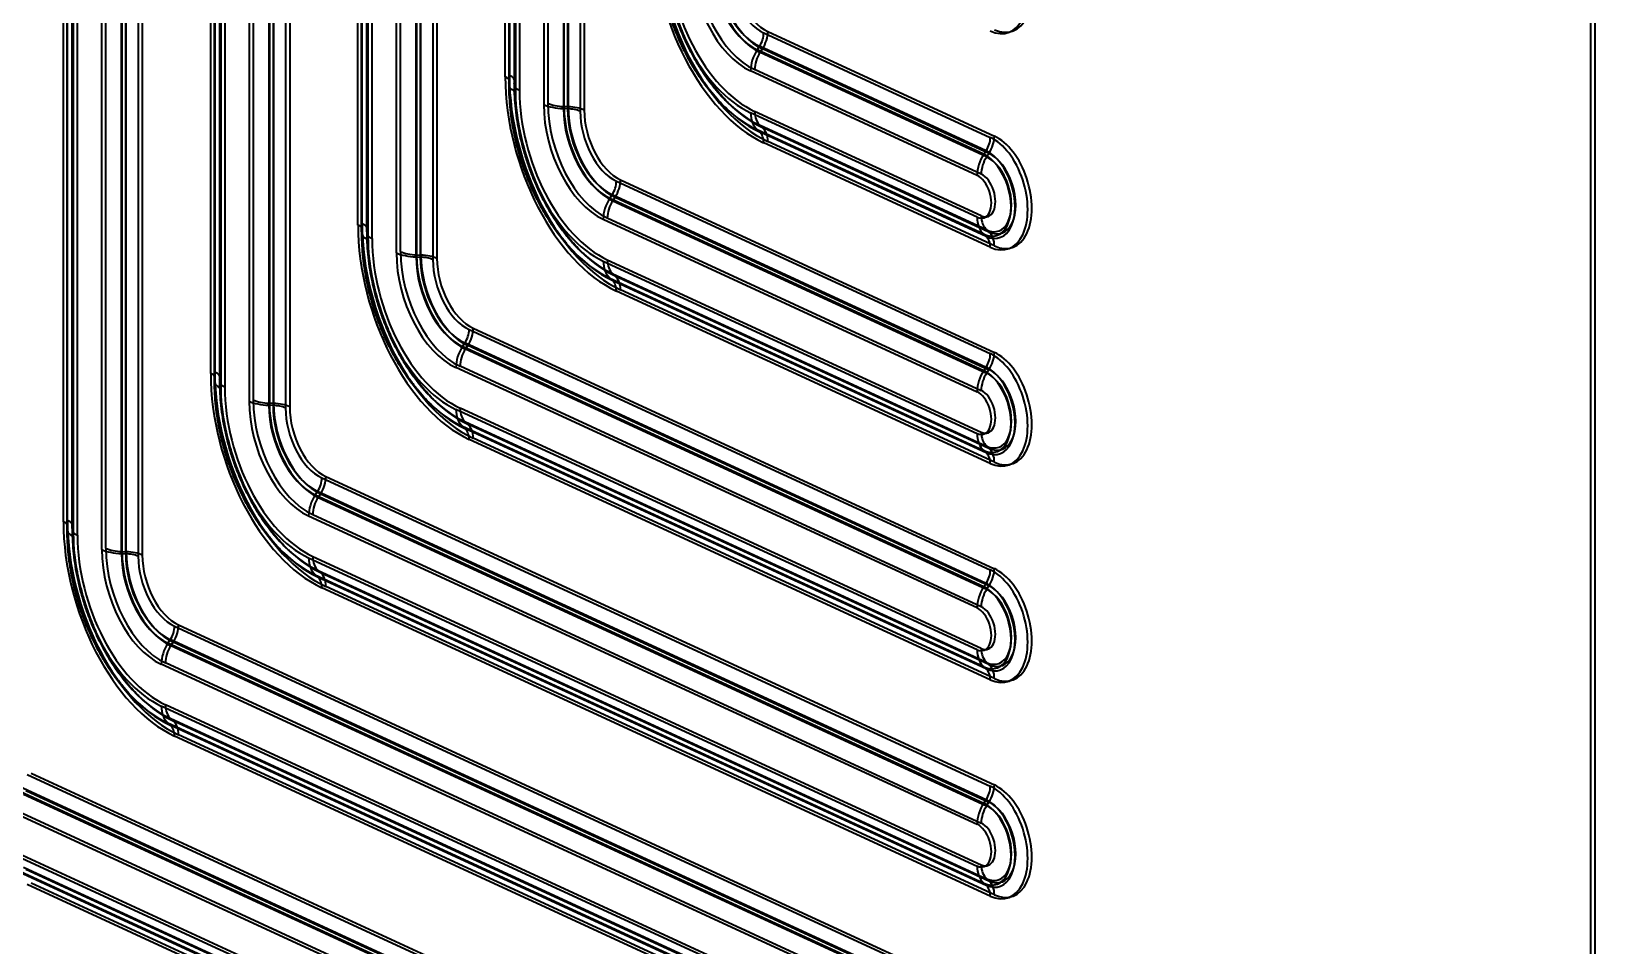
# Model space of a CAD drawing. Header units: millimetres. Extents: x -32 to 32, y -59 to 59.
# Drawn here: x 2.08 to 31.56, y -31.91 to -14.67 of the extents above; entities that cross this region are included whole.
import ezdxf

# ---------------------------------------------------------------- set-up
doc = ezdxf.new("R2010")
doc.units = ezdxf.units.MM
doc.layers.add('1', color=7, linetype='Continuous', true_color=0xffffff)

msp = doc.modelspace()

# ---------------------------------------------------------------- linework, layer by layer
at = {"layer": '1', "color": 254, "linetype": 'Continuous', "lineweight": 35}
for p, q in [((31.483, 22.492), (31.483, -51.657)), ((31.561, 22.515), (31.561, -51.633)), ((11.021, -15.524), (11.021, 11.355)), ((11.086, 11.208), (11.086, -15.671)), ((11.089, 11.229), (11.089, -15.65)), ((11.097, 11.258), (11.097, -15.62)), ((11.098, -15.5), (11.098, 11.378)), ((11.099, -15.607), (11.099, 11.272)), ((11.186, 11.208), (11.186, -15.671)), ((11.189, 11.225), (11.189, -15.654)), ((11.197, 11.255), (11.197, -15.624)), ((11.199, -15.607), (11.199, 11.272)), ((11.21, 11.077), (11.21, -15.802)), ((11.287, 11.101), (11.287, -15.778)), ((11.746, 10.83), (11.746, -16.049)), ((11.824, 10.853), (11.824, -16.025)), ((12.117, 10.755), (12.117, -16.124)), ((12.127, 10.792), (12.127, -16.087)), ((12.196, 10.752), (12.196, -16.127)), ((12.206, 10.789), (12.206, -16.09)), ((12.432, 10.704), (12.432, -16.175)), ((12.509, 10.728), (12.509, -16.151)), ((8.243, -18.321), (8.243, 8.558)), ((8.321, -18.297), (8.321, 8.582)), ((8.309, 8.411), (8.309, -18.468)), ((8.312, -18.447), (8.312, 8.432)), ((8.32, -18.417), (8.32, 8.461)), ((8.322, -18.404), (8.322, 8.475)), ((8.409, 8.411), (8.409, -18.468)), ((8.411, -18.451), (8.411, 8.428)), ((8.419, -18.421), (8.419, 8.458)), ((8.422, -18.404), (8.422, 8.475)), ((8.432, -18.599), (8.432, 8.28)), ((8.51, -18.575), (8.51, 8.304)), ((8.969, -18.846), (8.969, 8.033)), ((9.047, -18.822), (9.047, 8.056)), ((9.35, -18.884), (9.35, 7.995)), ((9.429, -18.887), (9.429, 7.992)), ((9.339, -18.921), (9.339, 7.958)), ((9.419, -18.924), (9.419, 7.955)), ((9.654, 7.907), (9.654, -18.972)), ((9.732, 7.931), (9.732, -18.948)), ((5.466, -21.118), (5.466, 5.761)), ((5.532, 5.614), (5.532, -21.265)), ((5.535, 5.635), (5.535, -21.244)), ((5.543, -21.094), (5.543, 5.785)), ((5.543, 5.664), (5.543, -21.214)), ((5.544, -21.201), (5.544, 5.678)), ((5.632, 5.614), (5.632, -21.265)), ((5.634, 5.631), (5.634, -21.248)), ((5.642, 5.661), (5.642, -21.218)), ((5.644, -21.201), (5.644, 5.678)), ((5.655, 5.483), (5.655, -21.396)), ((5.733, 5.507), (5.733, -21.372)), ((6.192, 5.236), (6.192, -21.643)), ((6.269, 5.259), (6.269, -21.619)), ((6.562, 5.161), (6.562, -21.718)), ((6.572, 5.198), (6.572, -21.681)), ((6.641, 5.158), (6.641, -21.721)), ((6.652, 5.195), (6.652, -21.684)), ((6.877, 5.11), (6.877, -21.769)), ((6.955, 5.134), (6.955, -21.745)), ((2.689, -23.915), (2.689, 2.964)), ((2.766, -23.891), (2.766, 2.988)), ((2.754, 2.817), (2.754, -24.062)), ((2.757, -24.041), (2.757, 2.838)), ((2.765, -24.011), (2.765, 2.867)), ((2.767, -23.998), (2.767, 2.881)), ((2.854, 2.817), (2.854, -24.062)), ((2.857, -24.045), (2.857, 2.834)), ((2.865, -24.015), (2.865, 2.864)), ((2.867, -23.998), (2.867, 2.881)), ((2.878, -24.193), (2.878, 2.686)), ((2.955, -24.169), (2.955, 2.71)), ((3.414, -24.44), (3.414, 2.439)), ((3.492, -24.416), (3.492, 2.462)), ((3.785, -24.515), (3.785, 2.364)), ((3.795, -24.478), (3.795, 2.401)), ((3.864, -24.518), (3.864, 2.361)), ((3.874, -24.481), (3.874, 2.398)), ((4.1, 2.313), (4.1, -24.566)), ((4.177, 2.337), (4.177, -24.542)), ((15.892, -14.696), (20.165, -16.667)), ((15.97, -14.672), (20.242, -16.643)), ((15.769, -15.015), (15.813, -14.95)), ((20.042, -16.986), (15.769, -15.015)), ((20.085, -16.921), (15.813, -14.95)), ((15.824, -15.064), (15.868, -14.999)), ((20.14, -16.969), (15.868, -14.999)), ((20.096, -17.035), (15.824, -15.064)), ((11.089, -15.65), (11.097, -15.62)), ((19.917, -17.385), (15.644, -15.414)), ((19.994, -17.361), (15.722, -15.39)), ((11.189, -15.654), (11.197, -15.624)), ((12.196, -16.127), (12.117, -16.124)), ((12.206, -16.09), (12.127, -16.087)), ((15.162, -16.099), (15.195, -16.129)), ((15.231, -16.026), (15.264, -16.057)), ((19.917, -18.173), (15.644, -16.202)), ((19.994, -18.149), (15.722, -16.178)), ((15.868, -16.481), (15.824, -16.442)), ((20.096, -18.413), (15.824, -16.442)), ((20.14, -18.452), (15.868, -16.481)), ((15.813, -16.563), (15.769, -16.524)), ((20.042, -18.495), (15.769, -16.524)), ((20.085, -18.534), (15.813, -16.563)), ((20.165, -18.739), (15.892, -16.768)), ((20.242, -18.715), (15.97, -16.745)), ((20.042, -16.986), (20.085, -16.921)), ((20.096, -17.035), (20.14, -16.969)), ((13.115, -17.493), (20.165, -20.745)), ((13.192, -17.469), (20.242, -20.721)), ((13.035, -17.747), (12.992, -17.812)), ((12.992, -17.812), (20.042, -21.064)), ((13.035, -17.747), (20.085, -20.999)), ((13.09, -17.796), (13.047, -17.861)), ((13.047, -17.861), (20.096, -21.113)), ((13.09, -17.796), (20.14, -21.048)), ((12.867, -18.211), (19.917, -21.463)), ((12.944, -18.187), (19.994, -21.439)), ((8.32, -18.417), (8.312, -18.447)), ((8.419, -18.421), (8.411, -18.451)), ((20.085, -18.534), (20.042, -18.495)), ((20.14, -18.452), (20.096, -18.413)), ((12.454, -18.823), (12.487, -18.854)), ((9.339, -18.921), (9.419, -18.924)), ((9.35, -18.884), (9.429, -18.887)), ((12.385, -18.896), (12.417, -18.926)), ((12.867, -18.999), (19.917, -22.251)), ((12.944, -18.975), (19.994, -22.227)), ((12.992, -19.321), (13.035, -19.36)), ((12.992, -19.321), (20.042, -22.573)), ((13.035, -19.36), (20.085, -22.612)), ((13.047, -19.239), (20.096, -22.491)), ((13.047, -19.239), (13.09, -19.278)), ((13.09, -19.278), (20.14, -22.53)), ((20.165, -22.817), (13.115, -19.565)), ((20.242, -22.794), (13.192, -19.541)), ((10.338, -20.29), (20.165, -24.823)), ((10.415, -20.266), (20.242, -24.8)), ((10.214, -20.609), (10.258, -20.544)), ((20.042, -25.143), (10.214, -20.609)), ((20.085, -25.077), (10.258, -20.544)), ((10.269, -20.658), (10.313, -20.593)), ((20.14, -25.126), (10.313, -20.593)), ((20.096, -25.191), (10.269, -20.658)), ((5.535, -21.244), (5.543, -21.214)), ((5.634, -21.248), (5.642, -21.218)), ((19.917, -25.541), (10.089, -21.008)), ((19.994, -25.518), (10.167, -20.984)), ((20.042, -21.064), (20.085, -20.999)), ((20.096, -21.113), (20.14, -21.048)), ((6.641, -21.721), (6.562, -21.718)), ((6.652, -21.684), (6.572, -21.681)), ((9.608, -21.693), (9.64, -21.723)), ((9.677, -21.62), (9.709, -21.651)), ((19.917, -26.329), (10.089, -21.796)), ((19.994, -26.305), (10.167, -21.772)), ((20.096, -26.569), (10.269, -22.036)), ((10.313, -22.075), (10.269, -22.036)), ((20.14, -26.608), (10.313, -22.075)), ((10.258, -22.157), (10.214, -22.118)), ((20.042, -26.651), (10.214, -22.118)), ((20.085, -26.69), (10.258, -22.157)), ((20.165, -26.895), (10.338, -22.362)), ((20.242, -26.872), (10.415, -22.338)), ((20.085, -22.612), (20.042, -22.573)), ((20.14, -22.53), (20.096, -22.491)), ((7.56, -23.087), (20.165, -28.901)), ((7.638, -23.063), (20.242, -28.878)), ((7.481, -23.341), (7.437, -23.406)), ((7.437, -23.406), (20.042, -29.221)), ((7.481, -23.341), (20.085, -29.155)), ((7.536, -23.39), (7.492, -23.455)), ((7.492, -23.455), (20.096, -29.27)), ((7.536, -23.39), (20.14, -29.204)), ((7.312, -23.805), (19.917, -29.619)), ((7.39, -23.781), (19.994, -29.596)), ((2.765, -24.011), (2.757, -24.041)), ((2.865, -24.015), (2.857, -24.045)), ((6.899, -24.417), (6.932, -24.448)), ((3.785, -24.515), (3.864, -24.518)), ((3.795, -24.478), (3.874, -24.481)), ((6.83, -24.489), (6.863, -24.52)), ((7.312, -24.593), (19.917, -30.407)), ((7.39, -24.569), (19.994, -30.384)), ((7.437, -24.915), (20.042, -30.73)), ((7.437, -24.915), (7.481, -24.954)), ((7.481, -24.954), (20.085, -30.768)), ((7.492, -24.833), (7.536, -24.872)), ((7.492, -24.833), (20.096, -30.647)), ((7.536, -24.872), (20.14, -30.686)), ((20.165, -30.974), (7.56, -25.159)), ((20.242, -30.95), (7.638, -25.135)), ((20.042, -25.143), (20.085, -25.077)), ((20.096, -25.191), (20.14, -25.126)), ((4.783, -25.884), (20.165, -32.98)), ((4.86, -25.86), (20.242, -32.956)), ((4.66, -26.203), (4.703, -26.138)), ((20.042, -33.299), (4.66, -26.203)), ((20.085, -33.233), (4.703, -26.138)), ((4.714, -26.252), (4.758, -26.187)), ((20.14, -33.282), (4.758, -26.187)), ((20.096, -33.348), (4.714, -26.252)), ((19.917, -33.698), (4.535, -26.602)), ((19.994, -33.674), (4.612, -26.578)), ((20.085, -26.69), (20.042, -26.651)), ((20.14, -26.608), (20.096, -26.569)), ((4.053, -27.286), (4.085, -27.317)), ((4.122, -27.214), (4.154, -27.245)), ((19.917, -34.485), (4.535, -27.39)), ((19.994, -34.462), (4.612, -27.366)), ((4.758, -27.669), (4.714, -27.63)), ((20.096, -34.725), (4.714, -27.63)), ((20.14, -34.764), (4.758, -27.669)), ((20.042, -34.808), (4.66, -27.712)), ((4.703, -27.751), (4.66, -27.712)), ((20.085, -34.847), (4.703, -27.751)), ((20.165, -35.052), (4.783, -27.956)), ((20.242, -35.028), (4.86, -27.932)), ((2.005, -28.681), (20.165, -37.058)), ((2.083, -28.657), (20.242, -37.034)), ((1.882, -29), (20.042, -37.377)), ((1.926, -28.935), (20.085, -37.311)), ((1.937, -29.049), (20.096, -37.426)), ((1.981, -28.984), (20.14, -37.36)), ((20.042, -29.221), (20.085, -29.155)), ((1.757, -29.399), (19.917, -37.776)), ((1.835, -29.375), (19.994, -37.752)), ((20.096, -29.27), (20.14, -29.204)), ((1.757, -30.187), (19.917, -38.564)), ((1.835, -30.163), (19.994, -38.54)), ((1.882, -30.509), (20.042, -38.886)), ((1.926, -30.548), (20.085, -38.925)), ((1.937, -30.427), (20.096, -38.804)), ((1.981, -30.466), (20.14, -38.842)), ((20.14, -30.686), (20.096, -30.647)), ((20.165, -39.13), (2.005, -30.753)), ((20.242, -39.106), (2.083, -30.729)), ((20.085, -30.768), (20.042, -30.73))]:
    msp.add_line(p, q, dxfattribs=at)
for centre, major_axis, ratio, start_param, end_param in [((20.165, -13.625), (-0.327, 1.069), 0.585049, 2.660317, 5.80191), ((20.242, -13.601), (-0.327, 1.069), 0.585049, 2.660317, 5.80191), ((15.892, -13.693), (-0.969, 3.173), 0.585049, 1.089521, 2.660317), ((15.769, -13.731), (-0.881, 2.882), 0.585049, 1.089521, 2.660317), ((15.813, -13.717), (-0.897, 2.936), 0.585049, 1.089521, 2.660317), ((15.97, -13.669), (-0.969, 3.173), 0.585049, 1.089521, 2.660317), ((15.824, -13.714), (-0.86, 2.815), 0.585049, 1.089521, 2.660317), ((15.868, -13.701), (-0.876, 2.869), 0.585049, 1.089521, 2.660317), ((15.644, -13.769), (-0.767, 2.51), 0.585049, 1.089521, 2.660317), ((15.722, -13.745), (-0.767, 2.51), 0.585049, 1.089521, 2.660317), ((15.644, -13.769), (-0.519, 1.698), 0.585049, 1.089521, 2.660317), ((15.722, -13.745), (-0.519, 1.698), 0.585049, 1.089521, 2.660317), ((15.769, -13.731), (-0.405, 1.326), 0.585049, 1.089521, 2.660317), ((15.824, -13.714), (-0.426, 1.393), 0.585049, 1.089521, 2.660317), ((15.813, -13.717), (-0.389, 1.272), 0.585049, 1.089521, 2.660317), ((15.868, -13.701), (-0.409, 1.339), 0.585049, 1.089521, 2.660317), ((15.892, -13.693), (0.316, -1.035), 0.585049, 4.231114, 5.80191), ((15.97, -13.669), (0.316, -1.035), 0.585049, 4.231114, 5.80191), ((15.621, -14.779), (-0.147, -0.318), 0.718873, 1.355909, 2.141307), ((15.621, -14.779), (-0.188, -0.409), 0.718873, 1.355909, 2.141307), ((16.071, -15.284), (0.23, 0.499), 0.718873, 1.355909, 2.141307), ((16.071, -15.284), (0.188, 0.409), 0.718873, 1.355909, 2.141307), ((10.749, -15.607), (-0.35, 0), 0.375419, 3.039318, 3.824717), ((13.115, -16.49), (-0.969, 3.173), 0.585049, 1.089521, 2.660317), ((13.035, -16.514), (0.897, -2.936), 0.585049, 4.231114, 5.80191), ((10.749, -15.607), (-0.45, 0), 0.375419, 3.039318, 3.824717), ((13.192, -16.466), (-0.969, 3.173), 0.585049, 1.089521, 2.660317), ((11.636, -15.671), (0.55, 0), 0.375419, 3.039318, 3.824717), ((12.992, -16.528), (0.881, -2.882), 0.585049, 4.231114, 5.80191), ((11.636, -15.671), (0.45, 0), 0.375419, 3.039318, 3.824717), ((13.047, -16.511), (0.86, -2.815), 0.585049, 4.231114, 5.80191), ((13.09, -16.498), (0.876, -2.869), 0.585049, 4.231114, 5.80191), ((12.867, -16.566), (0.767, -2.51), 0.585049, 4.231114, 5.80191), ((12.944, -16.542), (0.767, -2.51), 0.585049, 4.231114, 5.80191), ((12.867, -16.566), (0.519, -1.698), 0.585049, 4.231114, 5.80191), ((12.173, -15.919), (0.55, 0), 0.375419, 3.824717, 4.610115), ((12.944, -16.542), (0.519, -1.698), 0.585049, 4.231114, 5.80191), ((12.173, -15.919), (0.45, 0), 0.375419, 3.824717, 4.610115), ((12.992, -16.528), (0.405, -1.326), 0.585049, 4.231114, 5.80191), ((13.047, -16.511), (0.426, -1.393), 0.585049, 4.231114, 5.80191), ((13.035, -16.514), (0.389, -1.272), 0.585049, 4.231114, 5.80191), ((12.16, -16.258), (-0.35, 0), 0.375419, 3.824717, 4.610115), ((13.09, -16.498), (0.409, -1.339), 0.585049, 4.231114, 5.80191), ((12.16, -16.258), (-0.45, 0), 0.375419, 3.824717, 4.610115), ((13.115, -16.49), (0.316, -1.035), 0.585049, 4.231114, 5.80191), ((13.192, -16.466), (0.316, -1.035), 0.585049, 4.231114, 5.80191), ((16.071, -16.072), (0.23, 0.499), 0.718873, 2.141307, 2.926705), ((16.071, -16.072), (0.188, 0.409), 0.718873, 2.141307, 2.926705), ((15.621, -16.851), (-0.188, -0.409), 0.718873, 2.141307, 2.926705), ((15.621, -16.851), (-0.147, -0.318), 0.718873, 2.141307, 2.926705), ((19.893, -16.75), (-0.147, -0.318), 0.718873, 1.355909, 2.141307), ((19.893, -16.75), (-0.188, -0.409), 0.718873, 1.355909, 2.141307), ((20.165, -17.703), (-0.327, 1.069), 0.585049, 2.660317, 5.80191), ((20.242, -17.679), (-0.327, 1.069), 0.585049, 2.660317, 5.80191), ((20.343, -17.255), (0.23, 0.499), 0.718873, 1.355909, 2.141307), ((20.343, -17.255), (0.188, 0.409), 0.718873, 1.355909, 2.141307), ((20.042, -17.741), (-0.238, 0.778), 0.585049, 2.660317, 5.80191), ((20.085, -17.727), (0.254, -0.832), 0.585049, 5.80191, 8.943503), ((20.096, -17.724), (-0.217, 0.711), 0.585049, 2.660317, 5.80191), ((20.14, -17.711), (0.234, -0.765), 0.585049, 5.80191, 8.943503), ((19.917, -17.779), (0.124, -0.406), 0.585049, 5.80191, 8.943503), ((19.994, -17.755), (0.124, -0.406), 0.585049, 5.80191, 8.943503), ((12.843, -17.576), (-0.147, -0.318), 0.718873, 1.355909, 2.141307), ((12.843, -17.576), (-0.188, -0.409), 0.718873, 1.355909, 2.141307), ((13.293, -18.081), (0.23, 0.499), 0.718873, 1.355909, 2.141307), ((13.293, -18.081), (0.188, 0.409), 0.718873, 1.355909, 2.141307), ((20.343, -18.042), (0.23, 0.499), 0.718873, 2.141307, 2.926705), ((20.343, -18.042), (0.188, 0.409), 0.718873, 2.141307, 2.926705), ((7.972, -18.404), (-0.35, 0), 0.375419, 3.039318, 3.824717), ((10.338, -19.287), (-0.969, 3.173), 0.585049, 1.089521, 2.660317), ((8.859, -18.468), (0.55, 0), 0.375419, 3.039318, 3.824717), ((10.214, -19.325), (-0.881, 2.882), 0.585049, 1.089521, 2.660317), ((10.258, -19.311), (-0.897, 2.936), 0.585049, 1.089521, 2.660317), ((7.972, -18.404), (-0.45, 0), 0.375419, 3.039318, 3.824717), ((10.415, -19.263), (-0.969, 3.173), 0.585049, 1.089521, 2.660317), ((8.859, -18.468), (0.45, 0), 0.375419, 3.039318, 3.824717), ((10.269, -19.308), (-0.86, 2.815), 0.585049, 1.089521, 2.660317), ((10.313, -19.295), (-0.876, 2.869), 0.585049, 1.089521, 2.660317), ((19.893, -18.822), (-0.147, -0.318), 0.718873, 2.141307, 2.926705), ((19.893, -18.822), (-0.188, -0.409), 0.718873, 2.141307, 2.926705), ((10.089, -19.363), (-0.767, 2.51), 0.585049, 1.089521, 2.660317), ((10.167, -19.339), (-0.767, 2.51), 0.585049, 1.089521, 2.660317), ((9.396, -18.716), (0.55, 0), 0.375419, 3.824717, 4.610115), ((10.089, -19.363), (-0.519, 1.698), 0.585049, 1.089521, 2.660317), ((9.396, -18.716), (0.45, 0), 0.375419, 3.824717, 4.610115), ((10.167, -19.339), (-0.519, 1.698), 0.585049, 1.089521, 2.660317), ((10.214, -19.325), (-0.405, 1.326), 0.585049, 1.089521, 2.660317), ((10.269, -19.308), (-0.426, 1.393), 0.585049, 1.089521, 2.660317), ((9.383, -19.055), (-0.35, 0), 0.375419, 3.824717, 4.610115), ((10.258, -19.311), (-0.389, 1.272), 0.585049, 1.089521, 2.660317), ((10.313, -19.295), (-0.409, 1.339), 0.585049, 1.089521, 2.660317), ((9.383, -19.055), (-0.45, 0), 0.375419, 3.824717, 4.610115), ((10.338, -19.287), (0.316, -1.035), 0.585049, 4.231114, 5.80191), ((10.415, -19.263), (0.316, -1.035), 0.585049, 4.231114, 5.80191), ((13.293, -18.869), (0.23, 0.499), 0.718873, 2.141307, 2.926705), ((13.293, -18.869), (0.188, 0.409), 0.718873, 2.141307, 2.926705), ((12.843, -19.648), (-0.147, -0.318), 0.718873, 2.141307, 2.926705), ((12.843, -19.648), (-0.188, -0.409), 0.718873, 2.141307, 2.926705), ((10.066, -20.373), (-0.147, -0.318), 0.718873, 1.355909, 2.141307), ((10.066, -20.373), (-0.188, -0.409), 0.718873, 1.355909, 2.141307), ((10.516, -20.878), (0.23, 0.499), 0.718873, 1.355909, 2.141307), ((10.516, -20.878), (0.188, 0.409), 0.718873, 1.355909, 2.141307), ((19.893, -20.828), (-0.147, -0.318), 0.718873, 1.355909, 2.141307), ((19.893, -20.828), (-0.188, -0.409), 0.718873, 1.355909, 2.141307), ((20.165, -21.781), (-0.327, 1.069), 0.585049, 2.660317, 5.80191), ((20.242, -21.757), (-0.327, 1.069), 0.585049, 2.660317, 5.80191), ((7.56, -22.084), (-0.969, 3.173), 0.585049, 1.089521, 2.660317), ((5.194, -21.201), (-0.35, 0), 0.375419, 3.039318, 3.824717), ((5.194, -21.201), (-0.45, 0), 0.375419, 3.039318, 3.824717), ((7.638, -22.06), (-0.969, 3.173), 0.585049, 1.089521, 2.660317), ((7.481, -22.108), (0.897, -2.936), 0.585049, 4.231114, 5.80191), ((7.536, -22.092), (0.876, -2.869), 0.585049, 4.231114, 5.80191), ((20.343, -21.333), (0.23, 0.499), 0.718873, 1.355909, 2.141307), ((20.343, -21.333), (0.188, 0.409), 0.718873, 1.355909, 2.141307), ((20.042, -21.819), (-0.238, 0.778), 0.585049, 2.660317, 5.80191), ((20.085, -21.805), (0.254, -0.832), 0.585049, 5.80191, 8.943503), ((20.096, -21.802), (-0.217, 0.711), 0.585049, 2.660317, 5.80191), ((20.14, -21.789), (0.234, -0.765), 0.585049, 5.80191, 8.943503), ((6.082, -21.265), (0.55, 0), 0.375419, 3.039318, 3.824717), ((7.437, -22.122), (0.881, -2.882), 0.585049, 4.231114, 5.80191), ((6.082, -21.265), (0.45, 0), 0.375419, 3.039318, 3.824717), ((7.492, -22.105), (0.86, -2.815), 0.585049, 4.231114, 5.80191), ((7.312, -22.16), (0.767, -2.51), 0.585049, 4.231114, 5.80191), ((7.39, -22.136), (0.767, -2.51), 0.585049, 4.231114, 5.80191), ((19.917, -21.857), (0.124, -0.406), 0.585049, 5.80191, 8.943503), ((19.994, -21.833), (0.124, -0.406), 0.585049, 5.80191, 8.943503), ((6.618, -21.513), (0.55, 0), 0.375419, 3.824717, 4.610115), ((7.312, -22.16), (0.519, -1.698), 0.585049, 4.231114, 5.80191), ((6.618, -21.513), (0.45, 0), 0.375419, 3.824717, 4.610115), ((7.39, -22.136), (0.519, -1.698), 0.585049, 4.231114, 5.80191), ((7.437, -22.122), (0.405, -1.326), 0.585049, 4.231114, 5.80191), ((7.492, -22.105), (0.426, -1.393), 0.585049, 4.231114, 5.80191), ((6.606, -21.852), (-0.35, 0), 0.375419, 3.824717, 4.610115), ((7.481, -22.108), (0.389, -1.272), 0.585049, 4.231114, 5.80191), ((6.606, -21.852), (-0.45, 0), 0.375419, 3.824717, 4.610115), ((7.536, -22.092), (0.409, -1.339), 0.585049, 4.231114, 5.80191), ((7.56, -22.084), (0.316, -1.035), 0.585049, 4.231114, 5.80191), ((7.638, -22.06), (0.316, -1.035), 0.585049, 4.231114, 5.80191), ((10.516, -21.666), (0.23, 0.499), 0.718873, 2.141307, 2.926705), ((10.516, -21.666), (0.188, 0.409), 0.718873, 2.141307, 2.926705), ((10.066, -22.445), (-0.188, -0.409), 0.718873, 2.141307, 2.926705), ((10.066, -22.445), (-0.147, -0.318), 0.718873, 2.141307, 2.926705), ((20.343, -22.121), (0.23, 0.499), 0.718873, 2.141307, 2.926705), ((20.343, -22.121), (0.188, 0.409), 0.718873, 2.141307, 2.926705), ((19.893, -22.9), (-0.147, -0.318), 0.718873, 2.141307, 2.926705), ((19.893, -22.9), (-0.188, -0.409), 0.718873, 2.141307, 2.926705), ((7.289, -23.17), (-0.147, -0.318), 0.718873, 1.355909, 2.141307), ((7.289, -23.17), (-0.188, -0.409), 0.718873, 1.355909, 2.141307), ((7.739, -23.675), (0.23, 0.499), 0.718873, 1.355909, 2.141307), ((7.739, -23.675), (0.188, 0.409), 0.718873, 1.355909, 2.141307), ((2.417, -23.998), (-0.35, 0), 0.375419, 3.039318, 3.824717), ((4.783, -24.881), (-0.969, 3.173), 0.585049, 1.089521, 2.660317), ((3.304, -24.062), (0.55, 0), 0.375419, 3.039318, 3.824717), ((4.66, -24.919), (-0.881, 2.882), 0.585049, 1.089521, 2.660317), ((4.703, -24.905), (-0.897, 2.936), 0.585049, 1.089521, 2.660317), ((2.417, -23.998), (-0.45, 0), 0.375419, 3.039318, 3.824717), ((4.86, -24.857), (-0.969, 3.173), 0.585049, 1.089521, 2.660317), ((3.304, -24.062), (0.45, 0), 0.375419, 3.039318, 3.824717), ((4.714, -24.902), (-0.86, 2.815), 0.585049, 1.089521, 2.660317), ((4.758, -24.889), (-0.876, 2.869), 0.585049, 1.089521, 2.660317), ((4.612, -24.933), (-0.767, 2.51), 0.585049, 1.089521, 2.660317), ((4.535, -24.957), (-0.767, 2.51), 0.585049, 1.089521, 2.660317), ((3.841, -24.31), (0.55, 0), 0.375419, 3.824717, 4.610115), ((4.535, -24.957), (-0.519, 1.698), 0.585049, 1.089521, 2.660317), ((3.841, -24.31), (0.45, 0), 0.375419, 3.824717, 4.610115), ((4.612, -24.933), (-0.519, 1.698), 0.585049, 1.089521, 2.660317), ((4.66, -24.919), (-0.405, 1.326), 0.585049, 1.089521, 2.660317), ((4.714, -24.902), (-0.426, 1.393), 0.585049, 1.089521, 2.660317), ((3.828, -24.649), (-0.35, 0), 0.375419, 3.824717, 4.610115), ((4.703, -24.905), (-0.389, 1.272), 0.585049, 1.089521, 2.660317), ((4.758, -24.889), (-0.409, 1.339), 0.585049, 1.089521, 2.660317), ((3.828, -24.649), (-0.45, 0), 0.375419, 3.824717, 4.610115), ((4.783, -24.881), (0.316, -1.035), 0.585049, 4.231114, 5.80191), ((4.86, -24.857), (0.316, -1.035), 0.585049, 4.231114, 5.80191), ((7.739, -24.463), (0.23, 0.499), 0.718873, 2.141307, 2.926705), ((7.739, -24.463), (0.188, 0.409), 0.718873, 2.141307, 2.926705), ((7.289, -25.242), (-0.147, -0.318), 0.718873, 2.141307, 2.926705), ((7.289, -25.242), (-0.188, -0.409), 0.718873, 2.141307, 2.926705), ((19.893, -24.906), (-0.147, -0.318), 0.718873, 1.355909, 2.141307), ((19.893, -24.906), (-0.188, -0.409), 0.718873, 1.355909, 2.141307), ((20.165, -25.859), (-0.327, 1.069), 0.585049, 2.660317, 5.80191), ((20.242, -25.836), (-0.327, 1.069), 0.585049, 2.660317, 5.80191), ((20.343, -25.411), (0.23, 0.499), 0.718873, 1.355909, 2.141307), ((20.343, -25.411), (0.188, 0.409), 0.718873, 1.355909, 2.141307), ((20.042, -25.897), (-0.238, 0.778), 0.585049, 2.660317, 5.80191), ((20.085, -25.884), (0.254, -0.832), 0.585049, 5.80191, 8.943503), ((20.096, -25.88), (-0.217, 0.711), 0.585049, 2.660317, 5.80191), ((20.14, -25.867), (0.234, -0.765), 0.585049, 5.80191, 8.943503), ((19.917, -25.935), (0.124, -0.406), 0.585049, 5.80191, 8.943503), ((19.994, -25.911), (0.124, -0.406), 0.585049, 5.80191, 8.943503), ((4.511, -25.967), (-0.147, -0.318), 0.718873, 1.355909, 2.141307), ((4.511, -25.967), (-0.188, -0.409), 0.718873, 1.355909, 2.141307), ((4.961, -26.472), (0.23, 0.499), 0.718873, 1.355909, 2.141307), ((4.961, -26.472), (0.188, 0.409), 0.718873, 1.355909, 2.141307), ((20.343, -26.199), (0.23, 0.499), 0.718873, 2.141307, 2.926705), ((20.343, -26.199), (0.188, 0.409), 0.718873, 2.141307, 2.926705), ((19.893, -26.978), (-0.147, -0.318), 0.718873, 2.141307, 2.926705), ((19.893, -26.978), (-0.188, -0.409), 0.718873, 2.141307, 2.926705), ((4.961, -27.26), (0.23, 0.499), 0.718873, 2.141307, 2.926705), ((4.961, -27.26), (0.188, 0.409), 0.718873, 2.141307, 2.926705), ((4.511, -28.039), (-0.188, -0.409), 0.718873, 2.141307, 2.926705), ((4.511, -28.039), (-0.147, -0.318), 0.718873, 2.141307, 2.926705), ((19.893, -28.984), (-0.188, -0.409), 0.718873, 1.355909, 2.141307), ((20.242, -29.914), (-0.327, 1.069), 0.585049, 2.660317, 5.80191), ((19.893, -28.984), (-0.147, -0.318), 0.718873, 1.355909, 2.141307), ((20.085, -29.962), (0.254, -0.832), 0.585049, 5.80191, 8.943503), ((20.165, -29.938), (-0.327, 1.069), 0.585049, 2.660317, 5.80191), ((20.343, -29.489), (0.23, 0.499), 0.718873, 1.355909, 2.141307), ((20.343, -29.489), (0.188, 0.409), 0.718873, 1.355909, 2.141307), ((20.042, -29.975), (-0.238, 0.778), 0.585049, 2.660317, 5.80191), ((20.096, -29.958), (-0.217, 0.711), 0.585049, 2.660317, 5.80191), ((20.14, -29.945), (0.234, -0.765), 0.585049, 5.80191, 8.943503), ((19.917, -30.013), (0.124, -0.406), 0.585049, 5.80191, 8.943503), ((19.994, -29.99), (0.124, -0.406), 0.585049, 5.80191, 8.943503), ((20.343, -30.277), (0.23, 0.499), 0.718873, 2.141307, 2.926705), ((20.343, -30.277), (0.188, 0.409), 0.718873, 2.141307, 2.926705), ((19.893, -31.056), (-0.147, -0.318), 0.718873, 2.141307, 2.926705), ((19.893, -31.056), (-0.188, -0.409), 0.718873, 2.141307, 2.926705)]:
    msp.add_ellipse(centre, major_axis=major_axis, ratio=ratio, start_param=start_param, end_param=end_param, dxfattribs=at)
for points, knots in [([(13.864, -12.874), (13.864, -12.915), (13.865, -13.032), (13.876, -13.228), (13.902, -13.461), (13.939, -13.694), (13.988, -13.928), (14.048, -14.159), (14.119, -14.388), (14.201, -14.612), (14.293, -14.832), (14.395, -15.045), (14.506, -15.25), (14.627, -15.447), (14.756, -15.635), (14.893, -15.812), (15.03, -15.967), (15.123, -16.061), (15.166, -16.102)], [0, 0, 0, 0, 0.035029, 0.100126, 0.165065, 0.229878, 0.294597, 0.359259, 0.423904, 0.488572, 0.553293, 0.61811, 0.683066, 0.7482, 0.813548, 0.879136, 0.944973, 1, 1, 1, 1]), ([(15.203, -16.137), (15.192, -16.127), (15.137, -16.074), (15.039, -15.972), (14.912, -15.823), (14.789, -15.662), (14.67, -15.488), (14.557, -15.304), (14.451, -15.11), (14.352, -14.908), (14.26, -14.698), (14.178, -14.483), (14.104, -14.263), (14.04, -14.04), (13.986, -13.815), (13.943, -13.59), (13.91, -13.366), (13.888, -13.145), (13.878, -12.96), (13.877, -12.849), (13.877, -12.81)], [0, 0, 0, 0, 0.014743, 0.073695, 0.132737, 0.191894, 0.251176, 0.310578, 0.370089, 0.429694, 0.489374, 0.549109, 0.608879, 0.668662, 0.728435, 0.788171, 0.84785, 0.907449, 0.966949, 1, 1, 1, 1]), ([(13.964, -12.874), (13.964, -12.914), (13.965, -13.029), (13.976, -13.22), (14.001, -13.449), (14.038, -13.679), (14.086, -13.909), (14.145, -14.136), (14.215, -14.361), (14.296, -14.582), (14.387, -14.798), (14.488, -15.007), (14.597, -15.208), (14.716, -15.401), (14.843, -15.584), (14.977, -15.757), (15.103, -15.898), (15.184, -15.981), (15.217, -16.012)], [0, 0, 0, 0, 0.035285, 0.101153, 0.166885, 0.232508, 0.298049, 0.36354, 0.429017, 0.494513, 0.560055, 0.62568, 0.691424, 0.757322, 0.823405, 0.889696, 0.956205, 1, 1, 1, 1]), ([(15.263, -16.056), (15.255, -16.049), (15.205, -16), (15.113, -15.904), (14.989, -15.759), (14.869, -15.602), (14.753, -15.432), (14.642, -15.252), (14.538, -15.061), (14.441, -14.862), (14.351, -14.656), (14.27, -14.444), (14.198, -14.228), (14.135, -14.008), (14.083, -13.787), (14.04, -13.565), (14.008, -13.345), (13.987, -13.129), (13.978, -12.95), (13.977, -12.845), (13.977, -12.81)], [0, 0, 0, 0, 0.011051, 0.070168, 0.129418, 0.188831, 0.248415, 0.308161, 0.368055, 0.428074, 0.488194, 0.548388, 0.608627, 0.668884, 0.729127, 0.78932, 0.849437, 0.909448, 0.969326, 1, 1, 1, 1]), ([(12.189, -18.684), (12.171, -18.662), (12.111, -18.59), (12.011, -18.459), (11.893, -18.285), (11.78, -18.101), (11.673, -17.907), (11.574, -17.705), (11.483, -17.495), (11.4, -17.28), (11.327, -17.06), (11.263, -16.837), (11.209, -16.612), (11.165, -16.387), (11.133, -16.163), (11.11, -15.942), (11.101, -15.757), (11.099, -15.646), (11.099, -15.607)], [0, 0, 0, 0, 0.028283, 0.094565, 0.160986, 0.227543, 0.294222, 0.361005, 0.427873, 0.494803, 0.561772, 0.628756, 0.695727, 0.762658, 0.829524, 0.896302, 0.962969, 1, 1, 1, 1]), ([(12.522, -18.887), (12.502, -18.869), (12.439, -18.809), (12.335, -18.701), (12.212, -18.556), (12.091, -18.399), (11.976, -18.229), (11.865, -18.049), (11.761, -17.858), (11.663, -17.659), (11.574, -17.453), (11.493, -17.241), (11.421, -17.025), (11.358, -16.805), (11.305, -16.584), (11.263, -16.362), (11.231, -16.142), (11.21, -15.926), (11.201, -15.747), (11.199, -15.642), (11.199, -15.607)], [0, 0, 0, 0, 0.02747, 0.085607, 0.143873, 0.202299, 0.260893, 0.319648, 0.378547, 0.43757, 0.496692, 0.555886, 0.615125, 0.674382, 0.733624, 0.792818, 0.851937, 0.910951, 0.969835, 1, 1, 1, 1]), ([(11.086, -15.671), (11.086, -15.712), (11.088, -15.829), (11.099, -16.025), (11.124, -16.258), (11.161, -16.491), (11.21, -16.725), (11.27, -16.956), (11.342, -17.185), (11.423, -17.409), (11.515, -17.629), (11.617, -17.842), (11.729, -18.047), (11.849, -18.244), (11.978, -18.432), (12.116, -18.609), (12.238, -18.748), (12.315, -18.827), (12.342, -18.854)], [0, 0, 0, 0, 0.035741, 0.102159, 0.168416, 0.234546, 0.300579, 0.366554, 0.432511, 0.498492, 0.564528, 0.630661, 0.696936, 0.763392, 0.830067, 0.896987, 0.964161, 1, 1, 1, 1]), ([(11.186, -15.671), (11.186, -15.711), (11.188, -15.826), (11.199, -16.017), (11.224, -16.246), (11.26, -16.476), (11.308, -16.705), (11.368, -16.933), (11.438, -17.158), (11.519, -17.379), (11.61, -17.595), (11.71, -17.804), (11.82, -18.005), (11.939, -18.198), (12.065, -18.381), (12.2, -18.554), (12.314, -18.682), (12.382, -18.753), (12.402, -18.773)], [0, 0, 0, 0, 0.035885, 0.102875, 0.169726, 0.236466, 0.303123, 0.36973, 0.436321, 0.502932, 0.56959, 0.636332, 0.703195, 0.770215, 0.837423, 0.904843, 0.972484, 1, 1, 1, 1]), ([(8.309, -18.468), (8.309, -18.509), (8.311, -18.626), (8.322, -18.822), (8.347, -19.055), (8.384, -19.288), (8.433, -19.522), (8.493, -19.753), (8.564, -19.982), (8.646, -20.206), (8.738, -20.426), (8.84, -20.639), (8.951, -20.844), (9.072, -21.041), (9.201, -21.229), (9.338, -21.406), (9.475, -21.561), (9.568, -21.655), (9.611, -21.696)], [0, 0, 0, 0, 0.035029, 0.100126, 0.165065, 0.229878, 0.294597, 0.359259, 0.423904, 0.488572, 0.553293, 0.61811, 0.683066, 0.7482, 0.813548, 0.879136, 0.944973, 1, 1, 1, 1]), ([(9.648, -21.731), (9.637, -21.721), (9.582, -21.668), (9.485, -21.566), (9.357, -21.417), (9.234, -21.256), (9.115, -21.082), (9.003, -20.898), (8.896, -20.704), (8.797, -20.502), (8.706, -20.292), (8.623, -20.077), (8.549, -19.857), (8.486, -19.634), (8.432, -19.409), (8.388, -19.184), (8.355, -18.96), (8.333, -18.739), (8.323, -18.554), (8.322, -18.443), (8.322, -18.404)], [0, 0, 0, 0, 0.014743, 0.073695, 0.132737, 0.191894, 0.251176, 0.310578, 0.370089, 0.429694, 0.489374, 0.549109, 0.608879, 0.668662, 0.728435, 0.788171, 0.84785, 0.907449, 0.966949, 1, 1, 1, 1]), ([(8.409, -18.468), (8.409, -18.508), (8.411, -18.623), (8.421, -18.814), (8.446, -19.043), (8.483, -19.273), (8.531, -19.502), (8.59, -19.73), (8.661, -19.955), (8.742, -20.176), (8.832, -20.392), (8.933, -20.601), (9.043, -20.802), (9.161, -20.995), (9.288, -21.178), (9.423, -21.351), (9.548, -21.492), (9.63, -21.575), (9.662, -21.606)], [0, 0, 0, 0, 0.035285, 0.101153, 0.166885, 0.232508, 0.298049, 0.36354, 0.429017, 0.494513, 0.560055, 0.62568, 0.691424, 0.757322, 0.823405, 0.889696, 0.956205, 1, 1, 1, 1]), ([(9.708, -21.65), (9.7, -21.643), (9.65, -21.594), (9.558, -21.498), (9.434, -21.353), (9.314, -21.196), (9.198, -21.026), (9.088, -20.845), (8.983, -20.655), (8.886, -20.456), (8.797, -20.25), (8.715, -20.038), (8.643, -19.822), (8.581, -19.602), (8.528, -19.381), (8.485, -19.159), (8.454, -18.939), (8.432, -18.723), (8.423, -18.544), (8.422, -18.439), (8.422, -18.404)], [0, 0, 0, 0, 0.011051, 0.070168, 0.129418, 0.188831, 0.248415, 0.308161, 0.368055, 0.428074, 0.488194, 0.548388, 0.608627, 0.668884, 0.729127, 0.78932, 0.849437, 0.909448, 0.969326, 1, 1, 1, 1]), ([(6.635, -24.278), (6.617, -24.256), (6.557, -24.184), (6.457, -24.053), (6.338, -23.879), (6.225, -23.695), (6.119, -23.501), (6.02, -23.299), (5.928, -23.089), (5.846, -22.874), (5.772, -22.654), (5.708, -22.431), (5.654, -22.206), (5.611, -21.981), (5.578, -21.757), (5.556, -21.536), (5.546, -21.351), (5.544, -21.24), (5.544, -21.201)], [0, 0, 0, 0, 0.028283, 0.094565, 0.160986, 0.227543, 0.294222, 0.361005, 0.427873, 0.494803, 0.561772, 0.628756, 0.695727, 0.762658, 0.829524, 0.896302, 0.962969, 1, 1, 1, 1]), ([(6.967, -24.481), (6.947, -24.463), (6.885, -24.403), (6.781, -24.295), (6.657, -24.15), (6.537, -23.993), (6.421, -23.823), (6.31, -23.642), (6.206, -23.452), (6.109, -23.253), (6.019, -23.047), (5.938, -22.835), (5.866, -22.619), (5.803, -22.399), (5.751, -22.178), (5.708, -21.956), (5.676, -21.736), (5.655, -21.52), (5.646, -21.341), (5.644, -21.236), (5.644, -21.201)], [0, 0, 0, 0, 0.02747, 0.085607, 0.143873, 0.202299, 0.260893, 0.319648, 0.378547, 0.43757, 0.496692, 0.555886, 0.615125, 0.674382, 0.733624, 0.792818, 0.851937, 0.910951, 0.969835, 1, 1, 1, 1]), ([(5.532, -21.265), (5.532, -21.306), (5.533, -21.423), (5.544, -21.619), (5.569, -21.852), (5.607, -22.085), (5.655, -22.319), (5.716, -22.55), (5.787, -22.779), (5.869, -23.003), (5.961, -23.223), (6.063, -23.436), (6.174, -23.641), (6.295, -23.838), (6.424, -24.026), (6.561, -24.203), (6.683, -24.342), (6.76, -24.421), (6.787, -24.448)], [0, 0, 0, 0, 0.035741, 0.102159, 0.168416, 0.234546, 0.300579, 0.366554, 0.432511, 0.498492, 0.564528, 0.630661, 0.696936, 0.763392, 0.830067, 0.896987, 0.964161, 1, 1, 1, 1]), ([(5.632, -21.265), (5.632, -21.305), (5.633, -21.42), (5.644, -21.611), (5.669, -21.84), (5.706, -22.07), (5.754, -22.299), (5.813, -22.527), (5.883, -22.752), (5.964, -22.973), (6.055, -23.189), (6.156, -23.398), (6.265, -23.599), (6.384, -23.792), (6.511, -23.975), (6.645, -24.147), (6.759, -24.276), (6.828, -24.347), (6.848, -24.367)], [0, 0, 0, 0, 0.035885, 0.102875, 0.169726, 0.236466, 0.303123, 0.36973, 0.436321, 0.502932, 0.56959, 0.636332, 0.703195, 0.770215, 0.837423, 0.904843, 0.972484, 1, 1, 1, 1]), ([(2.754, -24.062), (2.754, -24.103), (2.756, -24.22), (2.767, -24.416), (2.792, -24.649), (2.829, -24.882), (2.878, -25.116), (2.938, -25.347), (3.009, -25.576), (3.091, -25.8), (3.183, -26.02), (3.285, -26.233), (3.397, -26.438), (3.517, -26.635), (3.646, -26.823), (3.784, -27), (3.921, -27.155), (4.013, -27.249), (4.056, -27.289)], [0, 0, 0, 0, 0.035029, 0.100126, 0.165065, 0.229878, 0.294597, 0.359259, 0.423904, 0.488572, 0.553293, 0.61811, 0.683066, 0.7482, 0.813548, 0.879136, 0.944973, 1, 1, 1, 1]), ([(4.093, -27.325), (4.082, -27.315), (4.028, -27.262), (3.93, -27.16), (3.803, -27.011), (3.679, -26.85), (3.561, -26.676), (3.448, -26.492), (3.341, -26.298), (3.242, -26.096), (3.151, -25.886), (3.068, -25.671), (2.995, -25.451), (2.931, -25.228), (2.877, -25.003), (2.833, -24.778), (2.8, -24.554), (2.778, -24.333), (2.769, -24.147), (2.767, -24.037), (2.767, -23.998)], [0, 0, 0, 0, 0.014743, 0.073695, 0.132737, 0.191894, 0.251176, 0.310578, 0.370089, 0.429694, 0.489374, 0.549109, 0.608879, 0.668662, 0.728435, 0.788171, 0.84785, 0.907449, 0.966949, 1, 1, 1, 1]), ([(2.854, -24.062), (2.854, -24.102), (2.856, -24.217), (2.867, -24.408), (2.892, -24.637), (2.928, -24.867), (2.976, -25.096), (3.036, -25.324), (3.106, -25.549), (3.187, -25.77), (3.278, -25.986), (3.378, -26.195), (3.488, -26.396), (3.606, -26.589), (3.733, -26.772), (3.868, -26.944), (3.994, -27.086), (4.075, -27.169), (4.108, -27.2)], [0, 0, 0, 0, 0.035285, 0.101153, 0.166885, 0.232508, 0.298049, 0.36354, 0.429017, 0.494513, 0.560055, 0.62568, 0.691424, 0.757322, 0.823405, 0.889696, 0.956205, 1, 1, 1, 1]), ([(4.153, -27.244), (4.145, -27.237), (4.095, -27.188), (4.003, -27.092), (3.879, -26.947), (3.759, -26.79), (3.643, -26.62), (3.533, -26.439), (3.429, -26.249), (3.331, -26.05), (3.242, -25.844), (3.161, -25.632), (3.089, -25.416), (3.026, -25.196), (2.973, -24.975), (2.931, -24.753), (2.899, -24.533), (2.877, -24.316), (2.868, -24.138), (2.867, -24.033), (2.867, -23.998)], [0, 0, 0, 0, 0.011051, 0.070168, 0.129418, 0.188831, 0.248415, 0.308161, 0.368055, 0.428074, 0.488194, 0.548388, 0.608627, 0.668884, 0.729127, 0.78932, 0.849437, 0.909448, 0.969326, 1, 1, 1, 1])]:
    msp.add_open_spline(points, degree=3, knots=knots, dxfattribs=at)

doc.saveas('drawing.dxf')
